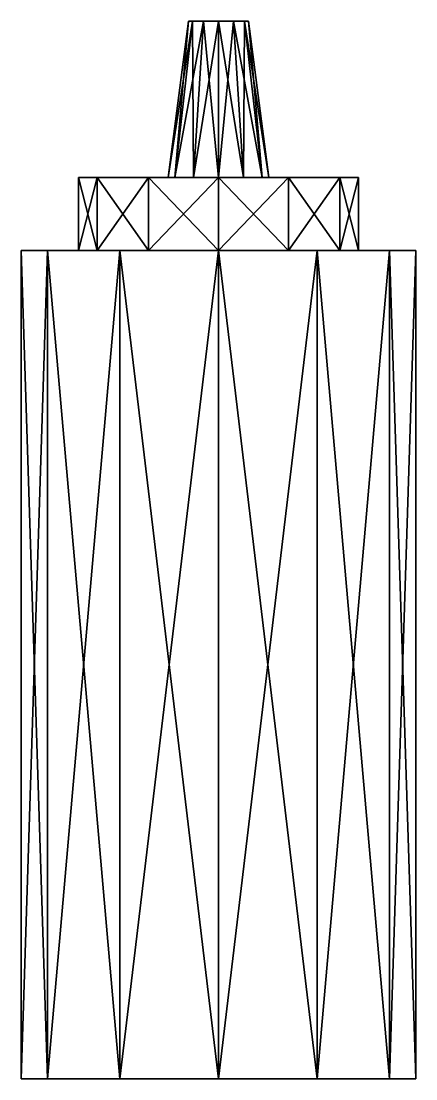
# Model space of a CAD drawing. Extents: x -30 to 30, y 0 to 162.
import ezdxf

# ---------------------------------------------------------------- set-up
doc = ezdxf.new("R2010")
doc.units = 0
doc.layers.add('bottleMustard', color=250, linetype='CONTINUOUS')

msp = doc.modelspace()

# ---------------------------------------------------------------- meshes
at = {"layer": 'bottleMustard'}
mesh = msp.add_polyface(dxfattribs=at)
corners = [(26.236625, 0, 15.147722), (26.236625, 127.216816, 15.147722), (30.295445, 0), (30.295445, 127.216816), (26.236625, 0, -15.147722), (26.236625, 127.216816, -15.147722), (15.147722, 0, -26.236625), (15.147722, 127.216816, -26.236625), (0, 0, -30.295445), (0, 127.216816, -30.295445), (-15.147722, 0, -26.236625), (-15.147722, 127.216816, -26.236625), (-26.236625, 0, -15.147722), (-26.236625, 127.216816, -15.147722), (-30.295445, 0), (-30.295445, 127.216816), (-26.236625, 0, 15.147722), (-26.236625, 127.216816, 15.147722), (-15.147722, 0, 26.236625), (-15.147722, 127.216816, 26.236625), (0, 0, 30.295445), (0, 127.216816, 30.295445), (15.147722, 0, 26.236625), (15.147722, 127.216816, 26.236625), (18.615733, 127.216816, 10.747799), (21.495597, 127.216816), (18.615733, 127.216816, -10.747799), (10.747799, 127.216816, -18.615733), (0, 127.216816, -21.495597), (-10.747799, 127.216816, -18.615733), (-18.615733, 127.216816, -10.747799), (-21.495597, 127.216816), (-18.615733, 127.216816, 10.747799), (-10.747799, 127.216816, 18.615733), (0, 127.216816, 21.495597), (10.747799, 127.216816, 18.615733), (18.615733, 138.416816, 10.747799), (21.495597, 138.416816), (18.615733, 138.416816, -10.747799), (10.747799, 138.416816, -18.615733), (0, 138.416816, -21.495597), (-10.747799, 138.416816, -18.615733), (-18.615733, 138.416816, -10.747799), (-21.495597, 138.416816), (-18.615733, 138.416816, 10.747799), (-10.747799, 138.416816, 18.615733), (0, 138.416816, 21.495597), (10.747799, 138.416816, 18.615733), (6.691279, 138.416816, 3.863212), (7.726424, 138.416816), (6.691279, 138.416816, -3.863212), (3.863212, 138.416816, -6.691279), (0, 138.416816, -7.726424), (-3.863212, 138.416816, -6.691279), (-6.691279, 138.416816, -3.863212), (-7.726424, 138.416816), (-6.691279, 138.416816, 3.863212), (-3.863212, 138.416816, 6.691279), (0, 138.416816, 7.726424), (3.863212, 138.416816, 6.691279), (3.967929, 162.416816, 2.290885), (4.581769, 162.416816), (3.967929, 162.416816, -2.290885), (2.290885, 162.416816, -3.967929), (0, 162.416816, -4.581769), (-2.290885, 162.416816, -3.967929), (-3.967929, 162.416816, -2.290885), (-4.581769, 162.416816), (-3.967929, 162.416816, 2.290885), (-2.290885, 162.416816, 3.967929), (0, 162.416816, 4.581769), (2.290885, 162.416816, 3.967929)]
mesh.append_faces([[corners[k] for k in face] for face in [(0, 2, 12), (2, 3, 5), (61, 60, 62), (0, 18, 20), (4, 5, 7), (2, 4, 6), (2, 6, 10), (6, 7, 9), (6, 8, 10), (18, 12, 14), (8, 9, 11), (65, 64, 71), (64, 62, 60), (10, 11, 13), (65, 70, 69), (68, 67, 66), (12, 13, 15), (64, 63, 62), (18, 19, 21), (14, 15, 17), (20, 21, 23), (22, 23, 1), (16, 17, 19), (0, 1, 3), (3, 25, 26), (5, 26, 27), (7, 27, 28), (9, 28, 29), (11, 29, 30), (13, 30, 31), (15, 31, 32), (17, 32, 33), (19, 33, 34), (21, 34, 35), (23, 35, 24), (1, 24, 25), (25, 37, 38), (26, 38, 39), (27, 39, 40), (28, 40, 41), (29, 41, 42), (30, 42, 43), (31, 43, 44), (32, 44, 45), (33, 45, 46), (34, 46, 47), (35, 47, 36), (24, 36, 37), (37, 49, 50), (38, 50, 51), (39, 51, 52), (40, 52, 53), (41, 53, 54), (42, 54, 55), (43, 55, 56), (44, 56, 57), (45, 57, 58), (46, 58, 59), (47, 59, 48), (36, 48, 49), (49, 61, 62), (50, 62, 63), (51, 63, 64), (52, 64, 65), (53, 65, 66), (54, 66, 67), (55, 67, 68), (56, 68, 69), (57, 69, 70), (58, 70, 71), (59, 71, 60), (48, 60, 61), (0, 12, 18), (2, 5, 4), (0, 20, 22), (4, 7, 6), (2, 10, 12), (6, 9, 8), (18, 14, 16), (8, 11, 10), (65, 71, 70), (64, 60, 71), (10, 13, 12), (65, 69, 68), (68, 66, 65), (12, 15, 14), (18, 21, 20), (14, 17, 16), (20, 23, 22), (22, 1, 0), (16, 19, 18), (0, 3, 2), (3, 26, 5), (5, 27, 7), (7, 28, 9), (9, 29, 11), (11, 30, 13), (13, 31, 15), (15, 32, 17), (17, 33, 19), (19, 34, 21), (21, 35, 23), (23, 24, 1), (1, 25, 3), (25, 38, 26), (26, 39, 27), (27, 40, 28), (28, 41, 29), (29, 42, 30), (30, 43, 31), (31, 44, 32), (32, 45, 33), (33, 46, 34), (34, 47, 35), (35, 36, 24), (24, 37, 25), (37, 50, 38), (38, 51, 39), (39, 52, 40), (40, 53, 41), (41, 54, 42), (42, 55, 43), (43, 56, 44), (44, 57, 45), (45, 58, 46), (46, 59, 47), (47, 48, 36), (36, 49, 37), (49, 62, 50), (50, 63, 51), (51, 64, 52), (52, 65, 53), (53, 66, 54), (54, 67, 55), (55, 68, 56), (56, 69, 57), (57, 70, 58), (58, 71, 59), (59, 60, 48), (48, 61, 49)]])

doc.saveas('drawing.dxf')
